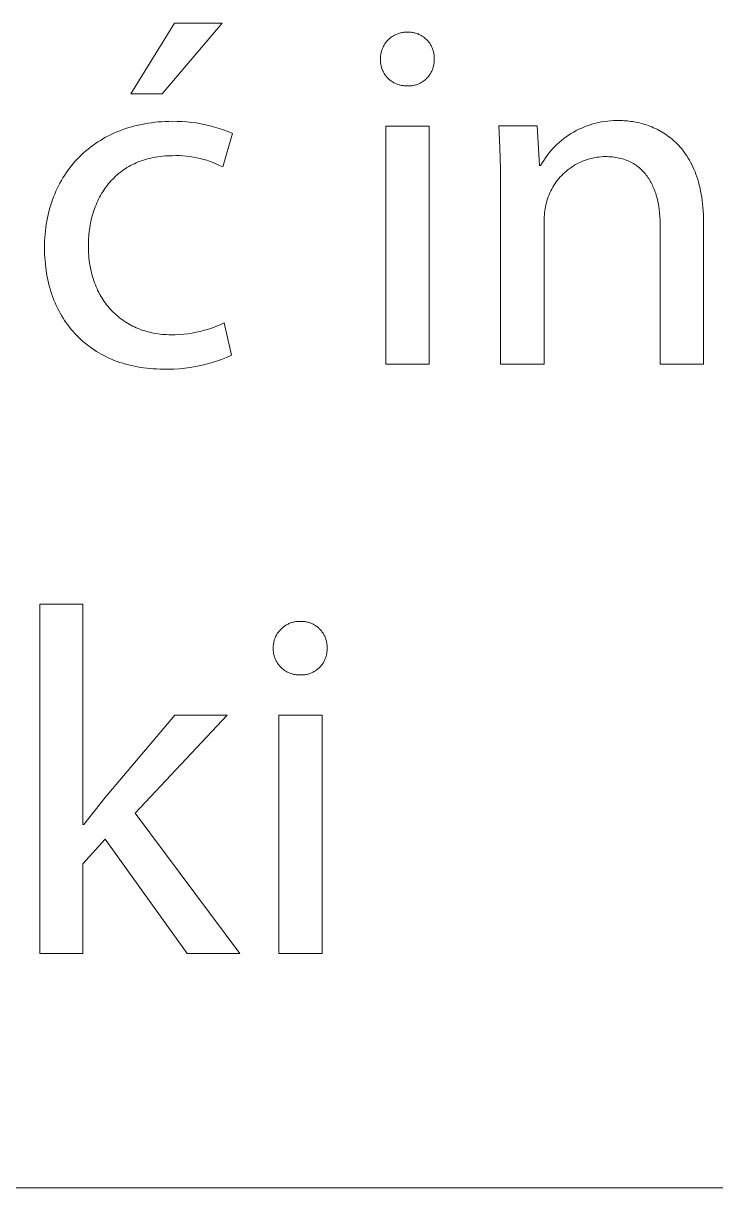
# Model space of a CAD drawing. Header units: millimetres. Extents: x 373 to 3451, y -552 to 1598.
# Drawn here: x 3045.4 to 3088.8, y -551.9 to -479 of the extents above; entities that cross this region are included whole.
import ezdxf

# ---------------------------------------------------------------- set-up
doc = ezdxf.new("R2010")
doc.units = ezdxf.units.MM
doc.header["$MEASUREMENT"] = 0
doc.layers.add('Domyślny', color=7, linetype='Continuous', true_color=0x000000)

msp = doc.modelspace()

# ---------------------------------------------------------------- linework, layer by layer
at = {"layer": 'Domyślny', "color": 18, "lineweight": 15, "true_color": 0x000000}
for p, q in [((3052.159, -483.416), (3054.886, -479.009)), ((3057.868, -479.009), (3054.107, -483.416)), ((3054.886, -479.009), (3057.868, -479.009)), ((3068.603, -479.785), (3068.653, -479.757)), ((3068.653, -479.757), (3068.704, -479.731)), ((3068.704, -479.731), (3068.756, -479.706)), ((3068.756, -479.706), (3068.809, -479.684)), ((3068.809, -479.684), (3068.862, -479.663)), ((3068.862, -479.663), (3068.916, -479.644)), ((3068.916, -479.644), (3068.971, -479.627)), ((3068.971, -479.627), (3069.026, -479.612)), ((3069.026, -479.612), (3069.082, -479.599)), ((3069.082, -479.599), (3069.138, -479.588)), ((3069.138, -479.588), (3069.195, -479.579)), ((3069.195, -479.579), (3069.252, -479.571)), ((3069.252, -479.571), (3069.309, -479.566)), ((3069.309, -479.566), (3069.366, -479.563)), ((3069.366, -479.563), (3069.424, -479.562)), ((3069.424, -479.562), (3069.481, -479.562)), ((3069.481, -479.562), (3069.537, -479.562)), ((3069.537, -479.562), (3069.592, -479.563)), ((3069.592, -479.563), (3069.648, -479.566)), ((3069.648, -479.566), (3069.703, -479.571)), ((3069.703, -479.571), (3069.758, -479.578)), ((3069.758, -479.578), (3069.813, -479.587)), ((3069.813, -479.587), (3069.868, -479.598)), ((3069.868, -479.598), (3069.922, -479.61)), ((3069.922, -479.61), (3069.976, -479.625)), ((3069.976, -479.625), (3070.029, -479.641)), ((3070.029, -479.641), (3070.082, -479.659)), ((3070.082, -479.659), (3070.134, -479.679)), ((3070.134, -479.679), (3070.185, -479.701)), ((3070.185, -479.701), (3070.235, -479.724)), ((3070.235, -479.724), (3070.285, -479.75)), ((3070.285, -479.75), (3070.334, -479.776)), ((3067.923, -480.539), (3067.948, -480.487)), ((3067.948, -480.487), (3067.974, -480.436)), ((3067.974, -480.436), (3068.002, -480.386)), ((3068.002, -480.386), (3068.031, -480.337)), ((3068.031, -480.337), (3068.063, -480.289)), ((3068.063, -480.289), (3068.096, -480.242)), ((3068.096, -480.242), (3068.13, -480.196)), ((3068.13, -480.196), (3068.166, -480.152)), ((3068.166, -480.152), (3068.204, -480.108)), ((3068.204, -480.108), (3068.243, -480.066)), ((3068.243, -480.066), (3068.284, -480.026)), ((3068.284, -480.026), (3068.326, -479.987)), ((3068.326, -479.987), (3068.369, -479.949)), ((3068.369, -479.949), (3068.413, -479.913)), ((3068.413, -479.913), (3068.459, -479.878)), ((3068.459, -479.878), (3068.506, -479.845)), ((3068.506, -479.845), (3068.554, -479.814)), ((3068.554, -479.814), (3068.603, -479.785)), ((3070.334, -479.776), (3070.382, -479.805)), ((3070.382, -479.805), (3070.428, -479.835)), ((3070.428, -479.835), (3070.474, -479.867)), ((3070.474, -479.867), (3070.519, -479.9)), ((3070.519, -479.9), (3070.562, -479.935)), ((3070.562, -479.935), (3070.604, -479.972)), ((3070.604, -479.972), (3070.645, -480.009)), ((3070.645, -480.009), (3070.685, -480.048)), ((3070.685, -480.048), (3070.723, -480.089)), ((3070.723, -480.089), (3070.759, -480.131)), ((3070.759, -480.131), (3070.795, -480.174)), ((3070.795, -480.174), (3070.829, -480.218)), ((3070.829, -480.218), (3070.861, -480.263)), ((3070.861, -480.263), (3070.891, -480.31)), ((3070.891, -480.31), (3070.921, -480.357)), ((3070.921, -480.357), (3070.948, -480.406)), ((3070.948, -480.406), (3070.974, -480.455)), ((3070.974, -480.455), (3070.998, -480.505)), ((3067.779, -481.206), (3067.78, -481.149)), ((3067.78, -481.264), (3067.779, -481.206)), ((3067.78, -481.149), (3067.783, -481.092)), ((3067.783, -481.092), (3067.789, -481.035)), ((3067.789, -481.035), (3067.796, -480.978)), ((3067.796, -480.978), (3067.805, -480.921)), ((3067.805, -480.921), (3067.816, -480.865)), ((3067.816, -480.865), (3067.829, -480.809)), ((3067.829, -480.809), (3067.844, -480.754)), ((3067.844, -480.754), (3067.861, -480.699)), ((3067.861, -480.699), (3067.88, -480.645)), ((3067.88, -480.645), (3067.901, -480.592)), ((3067.901, -480.592), (3067.923, -480.539)), ((3070.998, -480.505), (3071.02, -480.556)), ((3071.02, -480.556), (3071.04, -480.608)), ((3071.04, -480.608), (3071.059, -480.661)), ((3071.059, -480.661), (3071.076, -480.714)), ((3071.076, -480.714), (3071.091, -480.767)), ((3071.091, -480.767), (3071.104, -480.821)), ((3071.104, -480.821), (3071.115, -480.876)), ((3071.115, -480.876), (3071.125, -480.931)), ((3071.125, -480.931), (3071.132, -480.986)), ((3071.132, -480.986), (3071.138, -481.041)), ((3071.138, -481.041), (3071.142, -481.097)), ((3071.143, -481.208), (3071.141, -481.264)), ((3071.142, -481.097), (3071.143, -481.152)), ((3071.143, -481.152), (3071.143, -481.208)), ((3067.779, -481.319), (3067.78, -481.264)), ((3067.78, -481.375), (3067.779, -481.319)), ((3067.783, -481.43), (3067.78, -481.375)), ((3067.788, -481.485), (3067.783, -481.43)), ((3067.795, -481.54), (3067.788, -481.485)), ((3067.804, -481.595), (3067.795, -481.54)), ((3067.814, -481.65), (3067.804, -481.595)), ((3067.827, -481.704), (3067.814, -481.65)), ((3067.841, -481.757), (3067.827, -481.704)), ((3067.858, -481.811), (3067.841, -481.757)), ((3067.876, -481.863), (3067.858, -481.811)), ((3067.895, -481.915), (3067.876, -481.863)), ((3067.917, -481.966), (3067.895, -481.915)), ((3071.031, -481.911), (3071.01, -481.962)), ((3071.051, -481.859), (3071.031, -481.911)), ((3071.068, -481.807), (3071.051, -481.859)), ((3071.084, -481.754), (3071.068, -481.807)), ((3071.098, -481.701), (3071.084, -481.754)), ((3071.11, -481.647), (3071.098, -481.701)), ((3071.12, -481.593), (3071.11, -481.647)), ((3071.128, -481.538), (3071.12, -481.593)), ((3071.134, -481.484), (3071.128, -481.538)), ((3071.139, -481.429), (3071.134, -481.484)), ((3071.142, -481.374), (3071.139, -481.429)), ((3071.141, -481.264), (3071.142, -481.319)), ((3071.142, -481.319), (3071.142, -481.374)), ((3067.94, -482.016), (3067.917, -481.966)), ((3067.966, -482.066), (3067.94, -482.016)), ((3067.992, -482.115), (3067.966, -482.066)), ((3068.021, -482.162), (3067.992, -482.115)), ((3068.051, -482.209), (3068.021, -482.162)), ((3068.083, -482.255), (3068.051, -482.209)), ((3068.116, -482.299), (3068.083, -482.255)), ((3068.15, -482.342), (3068.116, -482.299)), ((3068.187, -482.384), (3068.15, -482.342)), ((3068.224, -482.425), (3068.187, -482.384)), ((3068.263, -482.465), (3068.224, -482.425)), ((3068.304, -482.503), (3068.263, -482.465)), ((3068.345, -482.54), (3068.304, -482.503)), ((3068.388, -482.575), (3068.345, -482.54)), ((3068.432, -482.609), (3068.388, -482.575)), ((3068.477, -482.641), (3068.432, -482.609)), ((3068.524, -482.672), (3068.477, -482.641)), ((3068.571, -482.701), (3068.524, -482.672)), ((3070.415, -482.668), (3070.369, -482.697)), ((3070.461, -482.637), (3070.415, -482.668)), ((3070.505, -482.604), (3070.461, -482.637)), ((3070.549, -482.57), (3070.505, -482.604)), ((3070.591, -482.535), (3070.549, -482.57)), ((3070.632, -482.498), (3070.591, -482.535)), ((3070.672, -482.46), (3070.632, -482.498)), ((3070.71, -482.42), (3070.672, -482.46)), ((3070.747, -482.379), (3070.71, -482.42)), ((3070.782, -482.337), (3070.747, -482.379)), ((3070.816, -482.294), (3070.782, -482.337)), ((3070.849, -482.25), (3070.816, -482.294)), ((3070.88, -482.204), (3070.849, -482.25)), ((3070.909, -482.157), (3070.88, -482.204)), ((3070.937, -482.11), (3070.909, -482.157)), ((3070.963, -482.061), (3070.937, -482.11)), ((3070.988, -482.012), (3070.963, -482.061)), ((3071.01, -481.962), (3070.988, -482.012)), ((3068.619, -482.728), (3068.571, -482.701)), ((3068.669, -482.754), (3068.619, -482.728)), ((3068.719, -482.778), (3068.669, -482.754)), ((3068.77, -482.8), (3068.719, -482.778)), ((3068.821, -482.82), (3068.77, -482.8)), ((3068.873, -482.839), (3068.821, -482.82)), ((3068.926, -482.856), (3068.873, -482.839)), ((3068.98, -482.871), (3068.926, -482.856)), ((3069.034, -482.884), (3068.98, -482.871)), ((3069.088, -482.896), (3069.034, -482.884)), ((3069.143, -482.905), (3069.088, -482.896)), ((3069.198, -482.913), (3069.143, -482.905)), ((3069.253, -482.918), (3069.198, -482.913)), ((3069.308, -482.922), (3069.253, -482.918)), ((3069.364, -482.924), (3069.308, -482.922)), ((3069.419, -482.924), (3069.364, -482.924)), ((3069.474, -482.927), (3069.419, -482.924)), ((3069.529, -482.928), (3069.474, -482.927)), ((3069.585, -482.928), (3069.529, -482.928)), ((3069.64, -482.925), (3069.585, -482.928)), ((3069.695, -482.921), (3069.64, -482.925)), ((3069.749, -482.915), (3069.695, -482.921)), ((3069.804, -482.906), (3069.749, -482.915)), ((3069.858, -482.896), (3069.804, -482.906)), ((3069.912, -482.884), (3069.858, -482.896)), ((3069.965, -482.871), (3069.912, -482.884)), ((3070.018, -482.855), (3069.965, -482.871)), ((3070.07, -482.838), (3070.018, -482.855)), ((3070.122, -482.819), (3070.07, -482.838)), ((3070.173, -482.798), (3070.122, -482.819)), ((3070.223, -482.775), (3070.173, -482.798)), ((3070.272, -482.751), (3070.223, -482.775)), ((3070.321, -482.725), (3070.272, -482.751)), ((3070.369, -482.697), (3070.321, -482.725)), ((3054.107, -483.416), (3052.159, -483.416)), ((3051.83, -485.603), (3052.021, -485.542)), ((3052.021, -485.542), (3052.215, -485.485)), ((3052.215, -485.485), (3052.412, -485.432)), ((3052.412, -485.432), (3052.612, -485.383)), ((3052.612, -485.383), (3052.815, -485.339)), ((3052.815, -485.339), (3053.02, -485.3)), ((3053.02, -485.3), (3053.229, -485.264)), ((3053.229, -485.264), (3053.44, -485.234)), ((3053.44, -485.234), (3053.654, -485.208)), ((3053.654, -485.208), (3053.87, -485.186)), ((3053.87, -485.186), (3054.089, -485.17)), ((3054.089, -485.17), (3054.311, -485.158)), ((3054.311, -485.158), (3054.536, -485.15)), ((3054.536, -485.15), (3054.763, -485.148)), ((3054.763, -485.148), (3055.059, -485.15)), ((3055.059, -485.15), (3055.355, -485.161)), ((3055.355, -485.161), (3055.651, -485.182)), ((3055.651, -485.182), (3055.946, -485.212)), ((3055.946, -485.212), (3056.24, -485.252)), ((3056.24, -485.252), (3056.532, -485.302)), ((3056.532, -485.302), (3056.823, -485.36)), ((3056.823, -485.36), (3057.112, -485.429)), ((3057.112, -485.429), (3057.398, -485.506)), ((3057.398, -485.506), (3057.682, -485.592)), ((3057.682, -485.592), (3057.962, -485.688)), ((3068.118, -485.445), (3070.834, -485.445)), ((3068.118, -500.357), (3068.118, -485.445)), ((3070.834, -485.445), (3070.834, -500.357)), ((3075.258, -486.788), (3075.18, -485.44)), ((3075.18, -485.44), (3077.589, -485.44)), ((3077.589, -485.44), (3077.742, -487.91)), ((3080.207, -485.646), (3080.376, -485.567)), ((3080.376, -485.567), (3080.548, -485.495)), ((3080.548, -485.495), (3080.722, -485.429)), ((3080.722, -485.429), (3080.898, -485.368)), ((3080.898, -485.368), (3081.077, -485.313)), ((3081.077, -485.313), (3081.257, -485.265)), ((3081.257, -485.265), (3081.438, -485.223)), ((3081.438, -485.223), (3081.621, -485.187)), ((3081.621, -485.187), (3081.805, -485.157)), ((3081.805, -485.157), (3081.99, -485.133)), ((3081.99, -485.133), (3082.175, -485.116)), ((3082.175, -485.116), (3082.361, -485.105)), ((3082.361, -485.105), (3082.547, -485.1)), ((3082.547, -485.1), (3082.734, -485.102)), ((3082.734, -485.102), (3082.831, -485.103)), ((3082.831, -485.103), (3082.931, -485.106)), ((3082.931, -485.106), (3083.032, -485.11)), ((3083.032, -485.11), (3083.134, -485.117)), ((3083.134, -485.117), (3083.237, -485.126)), ((3083.237, -485.126), (3083.342, -485.137)), ((3083.342, -485.137), (3083.448, -485.15)), ((3083.448, -485.15), (3083.554, -485.165)), ((3083.554, -485.165), (3083.662, -485.183)), ((3083.662, -485.183), (3083.77, -485.203)), ((3083.77, -485.203), (3083.879, -485.225)), ((3083.879, -485.225), (3083.989, -485.25)), ((3083.989, -485.25), (3084.098, -485.277)), ((3084.098, -485.277), (3084.209, -485.307)), ((3084.209, -485.307), (3084.319, -485.34)), ((3084.319, -485.34), (3084.43, -485.375)), ((3084.43, -485.375), (3084.541, -485.413)), ((3084.541, -485.413), (3084.652, -485.454)), ((3084.652, -485.454), (3084.762, -485.498)), ((3084.762, -485.498), (3084.873, -485.545)), ((3084.873, -485.545), (3084.983, -485.595)), ((3084.983, -485.595), (3085.093, -485.648)), ((3050.247, -486.339), (3050.41, -486.241)), ((3050.41, -486.241), (3050.577, -486.148)), ((3050.577, -486.148), (3050.747, -486.058)), ((3050.747, -486.058), (3050.919, -485.972)), ((3050.919, -485.972), (3051.095, -485.89)), ((3051.095, -485.89), (3051.274, -485.812)), ((3051.274, -485.812), (3051.456, -485.738)), ((3051.456, -485.738), (3051.642, -485.669)), ((3051.642, -485.669), (3051.83, -485.603)), ((3058.514, -485.906), (3057.909, -488.007)), ((3057.962, -485.688), (3058.24, -485.793)), ((3058.24, -485.793), (3058.514, -485.906)), ((3079.111, -486.346), (3079.257, -486.231)), ((3079.257, -486.231), (3079.407, -486.12)), ((3079.407, -486.12), (3079.56, -486.014)), ((3079.56, -486.014), (3079.717, -485.914)), ((3079.717, -485.914), (3079.877, -485.819)), ((3079.877, -485.819), (3080.041, -485.729)), ((3080.041, -485.729), (3080.207, -485.646)), ((3085.093, -485.648), (3085.202, -485.704)), ((3085.202, -485.704), (3085.31, -485.763)), ((3085.31, -485.763), (3085.418, -485.826)), ((3085.418, -485.826), (3085.525, -485.892)), ((3085.525, -485.892), (3085.631, -485.961)), ((3085.631, -485.961), (3085.736, -486.034)), ((3085.736, -486.034), (3085.84, -486.11)), ((3085.84, -486.11), (3085.943, -486.189)), ((3085.943, -486.189), (3086.044, -486.273)), ((3086.044, -486.273), (3086.144, -486.36)), ((3049.198, -487.125), (3049.338, -487.002)), ((3049.338, -487.002), (3049.481, -486.882)), ((3049.481, -486.882), (3049.628, -486.766)), ((3049.628, -486.766), (3049.777, -486.654)), ((3049.777, -486.654), (3049.931, -486.545)), ((3049.931, -486.545), (3050.087, -486.44)), ((3050.087, -486.44), (3050.247, -486.339)), ((3075.299, -488.138), (3075.258, -486.788)), ((3078.325, -487.139), (3078.444, -486.996)), ((3078.444, -486.996), (3078.569, -486.857)), ((3078.569, -486.857), (3078.698, -486.723)), ((3078.698, -486.723), (3078.831, -486.593)), ((3078.831, -486.593), (3078.969, -486.467)), ((3078.969, -486.467), (3079.111, -486.346)), ((3086.144, -486.36), (3086.242, -486.451)), ((3086.242, -486.451), (3086.339, -486.545)), ((3086.339, -486.545), (3086.434, -486.644)), ((3086.434, -486.644), (3086.528, -486.746)), ((3086.528, -486.746), (3086.619, -486.852)), ((3086.619, -486.852), (3086.708, -486.963)), ((3086.708, -486.963), (3086.796, -487.077)), ((3048.553, -487.79), (3048.675, -487.651)), ((3048.675, -487.651), (3048.801, -487.514)), ((3048.801, -487.514), (3048.93, -487.381)), ((3048.93, -487.381), (3049.062, -487.251)), ((3049.062, -487.251), (3049.198, -487.125)), ((3052.495, -487.744), (3052.374, -487.799)), ((3052.619, -487.692), (3052.495, -487.744)), ((3052.745, -487.643), (3052.619, -487.692)), ((3052.874, -487.597), (3052.745, -487.643)), ((3053.005, -487.554), (3052.874, -487.597)), ((3053.139, -487.515), (3053.005, -487.554)), ((3053.275, -487.478), (3053.139, -487.515)), ((3053.413, -487.445), (3053.275, -487.478)), ((3053.553, -487.415), (3053.413, -487.445)), ((3053.696, -487.388), (3053.553, -487.415)), ((3053.842, -487.365), (3053.696, -487.388)), ((3053.989, -487.346), (3053.842, -487.365)), ((3054.139, -487.329), (3053.989, -487.346)), ((3054.292, -487.317), (3054.139, -487.329)), ((3054.446, -487.308), (3054.292, -487.317)), ((3054.603, -487.302), (3054.446, -487.308)), ((3054.763, -487.3), (3054.603, -487.302)), ((3054.98, -487.295), (3054.763, -487.3)), ((3055.197, -487.298), (3054.98, -487.295)), ((3055.414, -487.309), (3055.197, -487.298)), ((3055.631, -487.327), (3055.414, -487.309)), ((3055.847, -487.352), (3055.631, -487.327)), ((3056.062, -487.385), (3055.847, -487.352)), ((3056.276, -487.425), (3056.062, -487.385)), ((3056.488, -487.473), (3056.276, -487.425)), ((3056.698, -487.528), (3056.488, -487.473)), ((3056.907, -487.59), (3056.698, -487.528)), ((3057.113, -487.659), (3056.907, -487.59)), ((3057.316, -487.736), (3057.113, -487.659)), ((3057.517, -487.82), (3057.316, -487.736)), ((3077.804, -487.91), (3077.898, -487.749)), ((3077.898, -487.749), (3077.997, -487.591)), ((3077.997, -487.591), (3078.101, -487.437)), ((3078.101, -487.437), (3078.21, -487.286)), ((3078.21, -487.286), (3078.325, -487.139)), ((3080.191, -487.756), (3080.073, -487.816)), ((3080.311, -487.699), (3080.191, -487.756)), ((3080.432, -487.646), (3080.311, -487.699)), ((3080.556, -487.598), (3080.432, -487.646)), ((3080.681, -487.554), (3080.556, -487.598)), ((3080.807, -487.514), (3080.681, -487.554)), ((3080.935, -487.479), (3080.807, -487.514)), ((3081.064, -487.448), (3080.935, -487.479)), ((3081.194, -487.421), (3081.064, -487.448)), ((3081.324, -487.399), (3081.194, -487.421)), ((3081.456, -487.382), (3081.324, -487.399)), ((3081.587, -487.369), (3081.456, -487.382)), ((3081.72, -487.36), (3081.587, -487.369)), ((3081.852, -487.357), (3081.72, -487.36)), ((3081.97, -487.358), (3081.852, -487.357)), ((3082.086, -487.362), (3081.97, -487.358)), ((3082.199, -487.37), (3082.086, -487.362)), ((3082.31, -487.38), (3082.199, -487.37)), ((3082.418, -487.392), (3082.31, -487.38)), ((3082.524, -487.408), (3082.418, -487.392)), ((3082.628, -487.426), (3082.524, -487.408)), ((3082.73, -487.447), (3082.628, -487.426)), ((3082.829, -487.471), (3082.73, -487.447)), ((3082.926, -487.497), (3082.829, -487.471)), ((3083.021, -487.526), (3082.926, -487.497)), ((3083.114, -487.557), (3083.021, -487.526)), ((3083.204, -487.591), (3083.114, -487.557)), ((3083.293, -487.627), (3083.204, -487.591)), ((3083.379, -487.665), (3083.293, -487.627)), ((3083.463, -487.706), (3083.379, -487.665)), ((3083.544, -487.75), (3083.463, -487.706)), ((3083.624, -487.795), (3083.544, -487.75)), ((3086.796, -487.077), (3086.881, -487.196)), ((3086.881, -487.196), (3086.963, -487.318)), ((3086.963, -487.318), (3087.044, -487.446)), ((3087.044, -487.446), (3087.121, -487.577)), ((3087.121, -487.577), (3087.197, -487.713)), ((3087.197, -487.713), (3087.269, -487.853)), ((3048, -488.536), (3048.103, -488.381)), ((3048.103, -488.381), (3048.21, -488.229)), ((3048.21, -488.229), (3048.321, -488.079)), ((3048.321, -488.079), (3048.435, -487.933)), ((3048.435, -487.933), (3048.553, -487.79)), ((3051.293, -488.504), (3051.198, -488.589)), ((3051.39, -488.422), (3051.293, -488.504)), ((3051.489, -488.342), (3051.39, -488.422)), ((3051.591, -488.264), (3051.489, -488.342)), ((3051.696, -488.19), (3051.591, -488.264)), ((3051.803, -488.118), (3051.696, -488.19)), ((3051.912, -488.048), (3051.803, -488.118)), ((3052.024, -487.982), (3051.912, -488.048)), ((3052.138, -487.918), (3052.024, -487.982)), ((3052.255, -487.857), (3052.138, -487.918)), ((3052.374, -487.799), (3052.255, -487.857)), ((3057.714, -487.91), (3057.517, -487.82)), ((3057.909, -488.007), (3057.714, -487.91)), ((3075.303, -489.488), (3075.299, -488.138)), ((3077.742, -487.91), (3077.804, -487.91)), ((3079.22, -488.441), (3079.126, -488.534)), ((3079.317, -488.35), (3079.22, -488.441)), ((3079.417, -488.263), (3079.317, -488.35)), ((3079.519, -488.179), (3079.417, -488.263)), ((3079.625, -488.099), (3079.519, -488.179)), ((3079.733, -488.023), (3079.625, -488.099)), ((3079.844, -487.95), (3079.733, -488.023)), ((3079.957, -487.881), (3079.844, -487.95)), ((3080.073, -487.816), (3079.957, -487.881)), ((3083.702, -487.843), (3083.624, -487.795)), ((3083.777, -487.894), (3083.702, -487.843)), ((3083.851, -487.946), (3083.777, -487.894)), ((3083.922, -488), (3083.851, -487.946)), ((3083.991, -488.057), (3083.922, -488)), ((3084.059, -488.116), (3083.991, -488.057)), ((3084.124, -488.177), (3084.059, -488.116)), ((3084.188, -488.24), (3084.124, -488.177)), ((3084.249, -488.304), (3084.188, -488.24)), ((3084.308, -488.371), (3084.249, -488.304)), ((3084.366, -488.44), (3084.308, -488.371)), ((3084.422, -488.51), (3084.366, -488.44)), ((3084.475, -488.583), (3084.422, -488.51)), ((3087.269, -487.853), (3087.339, -487.998)), ((3087.339, -487.998), (3087.406, -488.147)), ((3087.406, -488.147), (3087.47, -488.301)), ((3087.47, -488.301), (3087.53, -488.46)), ((3087.53, -488.46), (3087.588, -488.624)), ((3047.543, -489.357), (3047.626, -489.187)), ((3047.626, -489.187), (3047.714, -489.02)), ((3047.714, -489.02), (3047.805, -488.856)), ((3047.805, -488.856), (3047.901, -488.695)), ((3047.901, -488.695), (3048, -488.536)), ((3050.683, -489.148), (3050.606, -489.25)), ((3050.763, -489.05), (3050.683, -489.148)), ((3050.845, -488.953), (3050.763, -489.05)), ((3050.93, -488.858), (3050.845, -488.953)), ((3051.017, -488.766), (3050.93, -488.858)), ((3051.106, -488.676), (3051.017, -488.766)), ((3051.198, -488.589), (3051.106, -488.676)), ((3078.637, -489.16), (3078.569, -489.273)), ((3078.71, -489.049), (3078.637, -489.16)), ((3078.786, -488.94), (3078.71, -489.049)), ((3078.866, -488.834), (3078.786, -488.94)), ((3078.949, -488.731), (3078.866, -488.834)), ((3079.036, -488.631), (3078.949, -488.731)), ((3079.126, -488.534), (3079.036, -488.631)), ((3084.527, -488.657), (3084.475, -488.583)), ((3084.577, -488.733), (3084.527, -488.657)), ((3084.625, -488.81), (3084.577, -488.733)), ((3084.672, -488.89), (3084.625, -488.81)), ((3084.716, -488.971), (3084.672, -488.89)), ((3084.759, -489.053), (3084.716, -488.971)), ((3084.8, -489.138), (3084.759, -489.053)), ((3084.839, -489.223), (3084.8, -489.138)), ((3084.876, -489.311), (3084.839, -489.223)), ((3087.588, -488.624), (3087.642, -488.792)), ((3087.642, -488.792), (3087.693, -488.965)), ((3087.693, -488.965), (3087.74, -489.143)), ((3087.74, -489.143), (3087.784, -489.326)), ((3047.248, -490.063), (3047.316, -489.882)), ((3047.316, -489.882), (3047.387, -489.705)), ((3047.387, -489.705), (3047.463, -489.529)), ((3047.463, -489.529), (3047.543, -489.357)), ((3050.197, -489.9), (3050.138, -490.015)), ((3050.259, -489.786), (3050.197, -489.9)), ((3050.323, -489.675), (3050.259, -489.786)), ((3050.39, -489.566), (3050.323, -489.675)), ((3050.46, -489.458), (3050.39, -489.566)), ((3050.532, -489.353), (3050.46, -489.458)), ((3050.606, -489.25), (3050.532, -489.353)), ((3075.303, -500.362), (3075.303, -489.488)), ((3078.287, -489.872), (3078.243, -489.997)), ((3078.335, -489.749), (3078.287, -489.872)), ((3078.387, -489.627), (3078.335, -489.749)), ((3078.444, -489.507), (3078.387, -489.627)), ((3078.504, -489.389), (3078.444, -489.507)), ((3078.569, -489.273), (3078.504, -489.389)), ((3084.912, -489.399), (3084.876, -489.311)), ((3084.946, -489.49), (3084.912, -489.399)), ((3084.978, -489.581), (3084.946, -489.49)), ((3085.009, -489.674), (3084.978, -489.581)), ((3085.038, -489.768), (3085.009, -489.674)), ((3085.065, -489.864), (3085.038, -489.768)), ((3085.091, -489.961), (3085.065, -489.864)), ((3085.115, -490.059), (3085.091, -489.961)), ((3087.784, -489.326), (3087.824, -489.515)), ((3087.824, -489.515), (3087.86, -489.708)), ((3087.86, -489.708), (3087.892, -489.906)), ((3087.892, -489.906), (3087.921, -490.11)), ((3047.02, -490.81), (3047.07, -490.619)), ((3047.07, -490.619), (3047.125, -490.431)), ((3047.125, -490.431), (3047.185, -490.246)), ((3047.185, -490.246), (3047.248, -490.063)), ((3049.88, -490.617), (3049.836, -490.742)), ((3049.926, -490.493), (3049.88, -490.617)), ((3049.975, -490.371), (3049.926, -490.493)), ((3050.027, -490.25), (3049.975, -490.371)), ((3050.081, -490.132), (3050.027, -490.25)), ((3050.138, -490.015), (3050.081, -490.132)), ((3078.085, -490.625), (3078.065, -490.752)), ((3078.109, -490.498), (3078.085, -490.625)), ((3078.136, -490.372), (3078.109, -490.498)), ((3078.168, -490.247), (3078.136, -490.372)), ((3078.204, -490.124), (3078.168, -490.247)), ((3078.243, -489.997), (3078.204, -490.124)), ((3085.159, -490.258), (3085.115, -490.059)), ((3085.196, -490.462), (3085.159, -490.258)), ((3085.227, -490.671), (3085.196, -490.462)), ((3085.252, -490.883), (3085.227, -490.671)), ((3087.921, -490.11), (3087.945, -490.319)), ((3087.945, -490.319), (3087.965, -490.533)), ((3087.965, -490.533), (3087.981, -490.753)), ((3046.859, -491.594), (3046.893, -491.395)), ((3046.893, -491.395), (3046.931, -491.198)), ((3046.931, -491.198), (3046.973, -491.002)), ((3046.973, -491.002), (3047.02, -490.81)), ((3049.657, -491.391), (3049.629, -491.525)), ((3049.687, -491.258), (3049.657, -491.391)), ((3049.721, -491.127), (3049.687, -491.258)), ((3049.757, -490.997), (3049.721, -491.127)), ((3049.795, -490.869), (3049.757, -490.997)), ((3049.836, -490.742), (3049.795, -490.869)), ((3078.031, -491.137), (3078.028, -491.266)), ((3078.028, -491.266), (3078.029, -491.395)), ((3078.029, -491.395), (3078.029, -500.362)), ((3078.039, -491.008), (3078.031, -491.137)), ((3078.05, -490.88), (3078.039, -491.008)), ((3078.065, -490.752), (3078.05, -490.88)), ((3085.271, -491.098), (3085.252, -490.883)), ((3085.285, -491.317), (3085.271, -491.098)), ((3085.293, -491.539), (3085.285, -491.317)), ((3087.981, -490.753), (3087.992, -490.979)), ((3087.992, -490.979), (3087.999, -491.209)), ((3087.999, -491.209), (3088.002, -491.446)), ((3046.784, -492.206), (3046.805, -492)), ((3046.805, -492), (3046.83, -491.796)), ((3046.83, -491.796), (3046.859, -491.594)), ((3049.543, -492.073), (3049.528, -492.213)), ((3049.56, -491.934), (3049.543, -492.073)), ((3049.581, -491.796), (3049.56, -491.934)), ((3049.603, -491.66), (3049.581, -491.796)), ((3049.629, -491.525), (3049.603, -491.66)), ((3085.296, -491.764), (3085.293, -491.539)), ((3085.296, -500.362), (3085.296, -491.764)), ((3088.002, -491.446), (3088.002, -500.362)), ((3046.748, -493.05), (3046.75, -492.836)), ((3046.75, -492.836), (3046.757, -492.624)), ((3046.757, -492.624), (3046.769, -492.414)), ((3046.769, -492.414), (3046.784, -492.206)), ((3049.496, -492.782), (3049.495, -492.927)), ((3049.5, -492.638), (3049.496, -492.782)), ((3049.507, -492.495), (3049.5, -492.638)), ((3049.516, -492.354), (3049.507, -492.495)), ((3049.528, -492.213), (3049.516, -492.354)), ((3046.75, -493.262), (3046.748, -493.05)), ((3046.756, -493.473), (3046.75, -493.262)), ((3046.767, -493.681), (3046.756, -493.473)), ((3049.495, -492.927), (3049.496, -493.088)), ((3049.496, -493.088), (3049.501, -493.247)), ((3049.501, -493.247), (3049.509, -493.404)), ((3049.509, -493.404), (3049.52, -493.559)), ((3049.52, -493.559), (3049.534, -493.712)), ((3046.782, -493.887), (3046.767, -493.681)), ((3046.801, -494.09), (3046.782, -493.887)), ((3046.824, -494.291), (3046.801, -494.09)), ((3046.851, -494.49), (3046.824, -494.291)), ((3049.534, -493.712), (3049.552, -493.863)), ((3049.552, -493.863), (3049.572, -494.012)), ((3049.572, -494.012), (3049.595, -494.158)), ((3049.595, -494.158), (3049.621, -494.303)), ((3049.621, -494.303), (3049.651, -494.446)), ((3046.883, -494.686), (3046.851, -494.49)), ((3046.918, -494.88), (3046.883, -494.686)), ((3046.957, -495.071), (3046.918, -494.88)), ((3047.001, -495.26), (3046.957, -495.071)), ((3049.651, -494.446), (3049.683, -494.586)), ((3049.683, -494.586), (3049.718, -494.725)), ((3049.718, -494.725), (3049.755, -494.861)), ((3049.755, -494.861), (3049.796, -494.995)), ((3049.796, -494.995), (3049.839, -495.127)), ((3047.048, -495.446), (3047.001, -495.26)), ((3047.099, -495.63), (3047.048, -495.446)), ((3047.154, -495.81), (3047.099, -495.63)), ((3049.839, -495.127), (3049.885, -495.257)), ((3049.885, -495.257), (3049.934, -495.384)), ((3049.934, -495.384), (3049.986, -495.509)), ((3049.986, -495.509), (3050.04, -495.632)), ((3050.04, -495.632), (3050.096, -495.753)), ((3050.096, -495.753), (3050.156, -495.871)), ((3047.213, -495.988), (3047.154, -495.81)), ((3047.276, -496.164), (3047.213, -495.988)), ((3047.343, -496.336), (3047.276, -496.164)), ((3047.413, -496.506), (3047.343, -496.336)), ((3047.487, -496.673), (3047.413, -496.506)), ((3050.156, -495.871), (3050.217, -495.987)), ((3050.217, -495.987), (3050.282, -496.101)), ((3050.282, -496.101), (3050.349, -496.212)), ((3050.349, -496.212), (3050.418, -496.321)), ((3050.418, -496.321), (3050.489, -496.427)), ((3050.489, -496.427), (3050.563, -496.531)), ((3050.563, -496.531), (3050.64, -496.633)), ((3047.565, -496.837), (3047.487, -496.673)), ((3047.647, -496.998), (3047.565, -496.837)), ((3047.732, -497.156), (3047.647, -496.998)), ((3047.82, -497.311), (3047.732, -497.156)), ((3050.64, -496.633), (3050.718, -496.732)), ((3050.718, -496.732), (3050.799, -496.829)), ((3050.799, -496.829), (3050.883, -496.923)), ((3050.883, -496.923), (3050.968, -497.015)), ((3050.968, -497.015), (3051.055, -497.104)), ((3051.055, -497.104), (3051.145, -497.191)), ((3051.145, -497.191), (3051.237, -497.275)), ((3047.913, -497.463), (3047.82, -497.311)), ((3048.008, -497.612), (3047.913, -497.463)), ((3048.108, -497.758), (3048.008, -497.612)), ((3048.211, -497.901), (3048.108, -497.758)), ((3048.317, -498.041), (3048.211, -497.901)), ((3051.237, -497.275), (3051.331, -497.356)), ((3051.331, -497.356), (3051.427, -497.435)), ((3051.427, -497.435), (3051.525, -497.511)), ((3051.525, -497.511), (3051.625, -497.585)), ((3051.625, -497.585), (3051.727, -497.656)), ((3051.727, -497.656), (3051.83, -497.724)), ((3051.83, -497.724), (3051.936, -497.79)), ((3051.936, -497.79), (3052.044, -497.852)), ((3052.044, -497.852), (3052.153, -497.913)), ((3052.153, -497.913), (3052.264, -497.97)), ((3052.264, -497.97), (3052.377, -498.025)), ((3057.259, -498.076), (3057.507, -497.984)), ((3057.507, -497.984), (3057.751, -497.883)), ((3057.751, -497.883), (3057.991, -497.774)), ((3057.991, -497.774), (3058.452, -499.793)), ((3048.427, -498.178), (3048.317, -498.041)), ((3048.54, -498.311), (3048.427, -498.178)), ((3048.656, -498.441), (3048.54, -498.311)), ((3048.776, -498.567), (3048.656, -498.441)), ((3048.899, -498.691), (3048.776, -498.567)), ((3049.025, -498.811), (3048.899, -498.691)), ((3052.377, -498.025), (3052.491, -498.076)), ((3052.491, -498.076), (3052.608, -498.125)), ((3052.608, -498.125), (3052.726, -498.172)), ((3052.726, -498.172), (3052.845, -498.215)), ((3052.845, -498.215), (3052.966, -498.255)), ((3052.966, -498.255), (3053.089, -498.293)), ((3053.089, -498.293), (3053.213, -498.328)), ((3053.213, -498.328), (3053.339, -498.359)), ((3053.339, -498.359), (3053.466, -498.388)), ((3053.466, -498.388), (3053.595, -498.414)), ((3053.595, -498.414), (3053.725, -498.437)), ((3053.725, -498.437), (3053.856, -498.457)), ((3053.856, -498.457), (3053.988, -498.474)), ((3053.988, -498.474), (3054.122, -498.488)), ((3054.122, -498.488), (3054.258, -498.498)), ((3054.258, -498.498), (3054.394, -498.506)), ((3054.394, -498.506), (3054.532, -498.511)), ((3054.532, -498.511), (3054.67, -498.512)), ((3054.67, -498.512), (3054.934, -498.509)), ((3054.934, -498.509), (3055.198, -498.497)), ((3055.198, -498.497), (3055.461, -498.476)), ((3055.461, -498.476), (3055.723, -498.446)), ((3055.723, -498.446), (3055.984, -498.406)), ((3055.984, -498.406), (3056.243, -498.358)), ((3056.243, -498.358), (3056.501, -498.301)), ((3056.501, -498.301), (3056.756, -498.235)), ((3056.756, -498.235), (3057.009, -498.16)), ((3057.009, -498.16), (3057.259, -498.076)), ((3049.155, -498.927), (3049.025, -498.811)), ((3049.288, -499.04), (3049.155, -498.927)), ((3049.424, -499.15), (3049.288, -499.04)), ((3049.563, -499.256), (3049.424, -499.15)), ((3049.705, -499.359), (3049.563, -499.256)), ((3049.85, -499.458), (3049.705, -499.359)), ((3049.998, -499.553), (3049.85, -499.458)), ((3050.15, -499.645), (3049.998, -499.553)), ((3050.304, -499.733), (3050.15, -499.645)), ((3050.461, -499.817), (3050.304, -499.733)), ((3050.621, -499.898), (3050.461, -499.817)), ((3050.785, -499.974), (3050.621, -499.898)), ((3050.95, -500.047), (3050.785, -499.974)), ((3051.119, -500.116), (3050.95, -500.047)), ((3051.291, -500.181), (3051.119, -500.116)), ((3051.465, -500.242), (3051.291, -500.181)), ((3057.508, -500.164), (3057.185, -500.266)), ((3057.827, -500.052), (3057.508, -500.164)), ((3058.142, -499.928), (3057.827, -500.052)), ((3058.452, -499.793), (3058.142, -499.928)), ((3051.642, -500.3), (3051.465, -500.242)), ((3051.822, -500.353), (3051.642, -500.3)), ((3052.004, -500.402), (3051.822, -500.353)), ((3052.189, -500.447), (3052.004, -500.402)), ((3052.377, -500.488), (3052.189, -500.447)), ((3052.567, -500.524), (3052.377, -500.488)), ((3052.76, -500.557), (3052.567, -500.524)), ((3052.955, -500.585), (3052.76, -500.557)), ((3053.153, -500.609), (3052.955, -500.585)), ((3053.353, -500.629), (3053.153, -500.609)), ((3053.556, -500.645), (3053.353, -500.629)), ((3053.761, -500.656), (3053.556, -500.645)), ((3053.969, -500.662), (3053.761, -500.656)), ((3054.178, -500.665), (3053.969, -500.662)), ((3054.517, -500.667), (3054.178, -500.665)), ((3054.855, -500.657), (3054.517, -500.667)), ((3055.193, -500.636), (3054.855, -500.657)), ((3055.529, -500.603), (3055.193, -500.636)), ((3055.865, -500.559), (3055.529, -500.603)), ((3056.198, -500.503), (3055.865, -500.559)), ((3056.53, -500.435), (3056.198, -500.503)), ((3056.859, -500.356), (3056.53, -500.435)), ((3057.185, -500.266), (3056.859, -500.356)), ((3070.834, -500.357), (3068.118, -500.357)), ((3078.029, -500.362), (3075.303, -500.362)), ((3088.002, -500.362), (3085.296, -500.362)), ((3046.465, -537.248), (3046.465, -515.377)), ((3046.465, -515.377), (3049.15, -515.377)), ((3049.15, -515.377), (3049.15, -529.182)), ((3061.535, -516.96), (3061.576, -516.919)), ((3061.576, -516.919), (3061.617, -516.881)), ((3061.617, -516.881), (3061.661, -516.843)), ((3061.661, -516.843), (3061.705, -516.807)), ((3061.705, -516.807), (3061.751, -516.773)), ((3061.751, -516.773), (3061.797, -516.74)), ((3061.797, -516.74), (3061.845, -516.709)), ((3061.845, -516.709), (3061.894, -516.68)), ((3061.894, -516.68), (3061.944, -516.652)), ((3061.944, -516.652), (3061.995, -516.626)), ((3061.995, -516.626), (3062.046, -516.602)), ((3062.046, -516.602), (3062.099, -516.58)), ((3062.099, -516.58), (3062.152, -516.559)), ((3062.152, -516.559), (3062.206, -516.54)), ((3062.206, -516.54), (3062.261, -516.523)), ((3062.261, -516.523), (3062.316, -516.508)), ((3062.316, -516.508), (3062.371, -516.495)), ((3062.371, -516.495), (3062.427, -516.484)), ((3062.427, -516.484), (3062.483, -516.475)), ((3062.483, -516.475), (3062.54, -516.468)), ((3062.54, -516.468), (3062.597, -516.462)), ((3062.597, -516.462), (3062.654, -516.459)), ((3062.654, -516.459), (3062.711, -516.458)), ((3062.711, -516.458), (3062.768, -516.458)), ((3062.768, -516.458), (3062.824, -516.457)), ((3062.824, -516.457), (3062.879, -516.458)), ((3062.879, -516.458), (3062.935, -516.461)), ((3062.935, -516.461), (3062.99, -516.465)), ((3062.99, -516.465), (3063.046, -516.472)), ((3063.046, -516.472), (3063.101, -516.481)), ((3063.101, -516.481), (3063.155, -516.491)), ((3063.155, -516.491), (3063.209, -516.503)), ((3063.209, -516.503), (3063.263, -516.517)), ((3063.263, -516.517), (3063.317, -516.533)), ((3063.317, -516.533), (3063.369, -516.551)), ((3063.369, -516.551), (3063.421, -516.571)), ((3063.421, -516.571), (3063.473, -516.592)), ((3063.473, -516.592), (3063.523, -516.615)), ((3063.523, -516.615), (3063.573, -516.64)), ((3063.573, -516.64), (3063.622, -516.667)), ((3063.622, -516.667), (3063.67, -516.695)), ((3063.67, -516.695), (3063.717, -516.725)), ((3063.717, -516.725), (3063.763, -516.757)), ((3063.763, -516.757), (3063.808, -516.79)), ((3063.808, -516.79), (3063.851, -516.824)), ((3063.851, -516.824), (3063.894, -516.86)), ((3063.894, -516.86), (3063.935, -516.898)), ((3063.935, -516.898), (3063.974, -516.937)), ((3063.974, -516.937), (3064.013, -516.977)), ((3061.12, -517.697), (3061.135, -517.642)), ((3061.135, -517.642), (3061.152, -517.588)), ((3061.152, -517.588), (3061.171, -517.534)), ((3061.171, -517.534), (3061.192, -517.481)), ((3061.192, -517.481), (3061.215, -517.429)), ((3061.215, -517.429), (3061.239, -517.377)), ((3061.239, -517.377), (3061.266, -517.326)), ((3061.266, -517.326), (3061.294, -517.277)), ((3061.294, -517.277), (3061.323, -517.228)), ((3061.323, -517.228), (3061.355, -517.18)), ((3061.355, -517.18), (3061.388, -517.134)), ((3061.388, -517.134), (3061.422, -517.088)), ((3061.422, -517.088), (3061.458, -517.044)), ((3061.458, -517.044), (3061.496, -517.001)), ((3061.496, -517.001), (3061.535, -516.96)), ((3064.013, -516.977), (3064.05, -517.019)), ((3064.05, -517.019), (3064.085, -517.061)), ((3064.085, -517.061), (3064.12, -517.105)), ((3064.12, -517.105), (3064.152, -517.151)), ((3064.152, -517.151), (3064.183, -517.197)), ((3064.183, -517.197), (3064.212, -517.244)), ((3064.212, -517.244), (3064.24, -517.292)), ((3064.24, -517.292), (3064.266, -517.342)), ((3064.266, -517.342), (3064.29, -517.392)), ((3064.29, -517.392), (3064.313, -517.443)), ((3064.313, -517.443), (3064.334, -517.494)), ((3064.334, -517.494), (3064.353, -517.547)), ((3064.353, -517.547), (3064.37, -517.6)), ((3064.37, -517.6), (3064.385, -517.653)), ((3064.385, -517.653), (3064.399, -517.707)), ((3061.066, -518.092), (3061.068, -518.035)), ((3061.067, -518.149), (3061.066, -518.092)), ((3061.066, -518.205), (3061.067, -518.149)), ((3061.068, -518.26), (3061.066, -518.205)), ((3061.068, -518.035), (3061.072, -517.978)), ((3061.071, -518.316), (3061.068, -518.26)), ((3061.076, -518.371), (3061.071, -518.316)), ((3061.072, -517.978), (3061.078, -517.921)), ((3061.083, -518.427), (3061.076, -518.371)), ((3061.078, -517.921), (3061.085, -517.865)), ((3061.085, -517.865), (3061.095, -517.809)), ((3061.095, -517.809), (3061.106, -517.753)), ((3061.106, -517.753), (3061.12, -517.697)), ((3064.399, -517.707), (3064.41, -517.761)), ((3064.41, -517.761), (3064.42, -517.816)), ((3064.42, -517.816), (3064.428, -517.871)), ((3064.431, -518.369), (3064.424, -518.424)), ((3064.428, -517.871), (3064.434, -517.927)), ((3064.436, -518.314), (3064.431, -518.369)), ((3064.434, -517.927), (3064.438, -517.982)), ((3064.438, -518.259), (3064.436, -518.314)), ((3064.438, -517.982), (3064.44, -518.038)), ((3064.44, -518.094), (3064.438, -518.149)), ((3064.438, -518.149), (3064.439, -518.204)), ((3064.439, -518.204), (3064.438, -518.259)), ((3064.44, -518.038), (3064.44, -518.094)), ((3061.092, -518.482), (3061.083, -518.427)), ((3061.103, -518.536), (3061.092, -518.482)), ((3061.116, -518.59), (3061.103, -518.536)), ((3061.131, -518.644), (3061.116, -518.59)), ((3061.147, -518.697), (3061.131, -518.644)), ((3061.166, -518.75), (3061.147, -518.697)), ((3061.186, -518.802), (3061.166, -518.75)), ((3061.208, -518.853), (3061.186, -518.802)), ((3061.231, -518.903), (3061.208, -518.853)), ((3061.257, -518.953), (3061.231, -518.903)), ((3061.284, -519.001), (3061.257, -518.953)), ((3061.313, -519.049), (3061.284, -519.001)), ((3061.343, -519.096), (3061.313, -519.049)), ((3061.375, -519.141), (3061.343, -519.096)), ((3061.408, -519.186), (3061.375, -519.141)), ((3064.144, -519.133), (3064.112, -519.178)), ((3064.175, -519.088), (3064.144, -519.133)), ((3064.205, -519.041), (3064.175, -519.088)), ((3064.232, -518.994), (3064.205, -519.041)), ((3064.259, -518.946), (3064.232, -518.994)), ((3064.283, -518.896), (3064.259, -518.946)), ((3064.306, -518.846), (3064.283, -518.896)), ((3064.327, -518.795), (3064.306, -518.846)), ((3064.346, -518.744), (3064.327, -518.795)), ((3064.364, -518.692), (3064.346, -518.744)), ((3064.38, -518.639), (3064.364, -518.692)), ((3064.394, -518.586), (3064.38, -518.639)), ((3064.406, -518.532), (3064.394, -518.586)), ((3064.416, -518.478), (3064.406, -518.532)), ((3064.424, -518.424), (3064.416, -518.478)), ((3061.443, -519.229), (3061.408, -519.186)), ((3061.48, -519.271), (3061.443, -519.229)), ((3061.517, -519.312), (3061.48, -519.271)), ((3061.557, -519.351), (3061.517, -519.312)), ((3061.597, -519.39), (3061.557, -519.351)), ((3061.639, -519.426), (3061.597, -519.39)), ((3061.682, -519.461), (3061.639, -519.426)), ((3061.726, -519.495), (3061.682, -519.461)), ((3061.772, -519.527), (3061.726, -519.495)), ((3061.818, -519.558), (3061.772, -519.527)), ((3061.866, -519.587), (3061.818, -519.558)), ((3061.914, -519.614), (3061.866, -519.587)), ((3061.964, -519.64), (3061.914, -519.614)), ((3062.014, -519.664), (3061.964, -519.64)), ((3062.065, -519.686), (3062.014, -519.664)), ((3062.117, -519.707), (3062.065, -519.686)), ((3062.169, -519.725), (3062.117, -519.707)), ((3062.222, -519.742), (3062.169, -519.725)), ((3062.276, -519.757), (3062.222, -519.742)), ((3062.33, -519.77), (3062.276, -519.757)), ((3062.384, -519.781), (3062.33, -519.77)), ((3062.439, -519.791), (3062.384, -519.781)), ((3062.494, -519.798), (3062.439, -519.791)), ((3062.55, -519.804), (3062.494, -519.798)), ((3062.605, -519.808), (3062.55, -519.804)), ((3062.661, -519.81), (3062.605, -519.808)), ((3062.717, -519.809), (3062.661, -519.81)), ((3062.772, -519.812), (3062.717, -519.809)), ((3062.827, -519.813), (3062.772, -519.812)), ((3062.882, -519.813), (3062.827, -519.813)), ((3062.937, -519.81), (3062.882, -519.813)), ((3062.991, -519.805), (3062.937, -519.81)), ((3063.046, -519.799), (3062.991, -519.805)), ((3063.101, -519.791), (3063.046, -519.799)), ((3063.155, -519.78), (3063.101, -519.791)), ((3063.208, -519.768), (3063.155, -519.78)), ((3063.262, -519.755), (3063.208, -519.768)), ((3063.314, -519.739), (3063.262, -519.755)), ((3063.367, -519.722), (3063.314, -519.739)), ((3063.418, -519.702), (3063.367, -519.722)), ((3063.469, -519.681), (3063.418, -519.702)), ((3063.519, -519.659), (3063.469, -519.681)), ((3063.568, -519.634), (3063.519, -519.659)), ((3063.617, -519.608), (3063.568, -519.634)), ((3063.664, -519.58), (3063.617, -519.608)), ((3063.711, -519.551), (3063.664, -519.58)), ((3063.757, -519.52), (3063.711, -519.551)), ((3063.801, -519.488), (3063.757, -519.52)), ((3063.844, -519.454), (3063.801, -519.488)), ((3063.886, -519.418), (3063.844, -519.454)), ((3063.927, -519.382), (3063.886, -519.418)), ((3063.967, -519.343), (3063.927, -519.382)), ((3064.005, -519.304), (3063.967, -519.343)), ((3064.042, -519.263), (3064.005, -519.304)), ((3064.078, -519.221), (3064.042, -519.263)), ((3064.112, -519.178), (3064.078, -519.221)), ((3050.544, -527.481), (3054.91, -522.336)), ((3058.179, -522.336), (3052.42, -528.475)), ((3054.91, -522.336), (3058.179, -522.336)), ((3061.415, -522.341), (3064.131, -522.341)), ((3061.415, -537.253), (3061.415, -522.341)), ((3064.131, -522.341), (3064.131, -537.253)), ((3049.212, -529.182), (3050.544, -527.481)), ((3052.42, -528.475), (3058.979, -537.248)), ((3049.15, -529.182), (3049.212, -529.182)), ((3050.544, -530.104), (3049.15, -531.642)), ((3055.689, -537.248), (3050.544, -530.104)), ((3049.15, -531.642), (3049.15, -537.248)), ((3049.15, -537.248), (3046.465, -537.248)), ((3058.979, -537.248), (3055.689, -537.248)), ((3064.131, -537.253), (3061.415, -537.253)), ((3447.834, -551.922), (373.001, -551.922)), ((3447.834, -551.922), (2287.646, -551.922))]:
    msp.add_line(p, q, dxfattribs=at)

doc.saveas('drawing.dxf')
